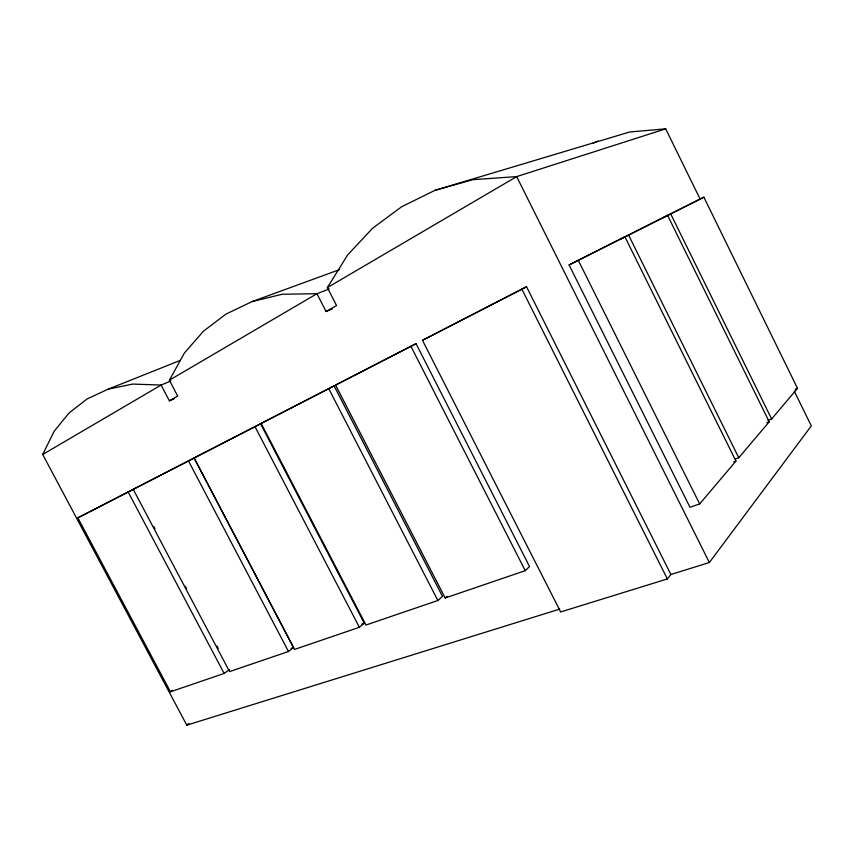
<?xml version="1.0" encoding="UTF-8"?>
<svg xmlns="http://www.w3.org/2000/svg" width="854" height="854" viewBox="0 0 854 854"><rect width="100%" height="100%" fill="white"/><g stroke="black" fill="none" stroke-linecap="round" stroke-linejoin="round"><path stroke-width="1.28" d="M559.658 609.115L186.791 725.153L42.7 454.477L54.197 431.185L69.121 412.92L87.129 398.935L108.202 389.146L180.173 360.441M108.202 389.146L132.637 384.076L161.118 385.047L169.391 400.836L177.685 396.117L169.391 380.201L184.453 352.948L203.476 331.181L226.032 314.058L252.154 301.558L339.39 269.693M252.154 301.558L282.194 294.256L316.951 293.701L326.079 311.518L336.551 305.551L327.36 287.595L347.631 254.951L372.504 228.317L401.593 206.785L434.942 190.335L629.75 131.975L665.693 128.847L700.333 199.516M670.902 574.496L526.544 286.752L422.474 340.319L560.672 611.955L667.358 578.948L670.902 574.496L709.354 562.53L811.3 425.9L794.273 391.164M699.661 503.924L735.945 461.085L624.893 236.804L569.084 264.932L689.979 507.265L699.661 503.924L578.233 260.214M735.379 458.982L738.774 457.744L769.219 421.801L667.604 215.379L569.084 264.932M767.981 420.349L771.61 418.972L797.529 388.378L703.867 197.189L619.929 239.408M525.242 570.664L529.544 566.554L416.047 343.682L335.59 385.079L445.18 598.003L525.242 570.664L410.902 346.276M445.18 598.003L447.026 596.359M437.856 600.501L442.5 596.402L334.117 385.891L261.164 423.424L365.96 625.043L437.856 600.501L328.705 388.623M359.363 627.295L364.263 623.239L260.577 423.776L194.05 458L294.449 649.456L359.363 627.295L254.972 426.616M288.481 651.495L293.562 647.492L194.178 457.979L133.235 489.331L229.577 671.596L288.481 651.495L188.456 460.882M186.791 725.153L188.883 723.519M77.853 517.866L133.95 489.011L77.853 517.866L170.448 691.783L224.143 673.454L229.352 669.515M170.448 691.783L172.561 690.235M42.7 454.477L161.118 385.047L170.885 380.991M169.391 380.201L316.951 293.701L329.206 288.994M327.36 287.595L516.67 176.607L665.693 128.847M194.178 457.979L133.235 489.331M260.577 423.776L194.05 458M334.117 385.891L261.164 423.424M416.047 343.682L335.59 385.079M526.544 286.752L422.474 340.319M703.867 197.189L662.576 218.005M593.103 143.248L597.907 140.963M169.391 400.836L174.259 398.722M326.079 311.518L332.249 308.988M795.245 389.264L797.529 388.378M766.785 422.719L769.219 421.801M733.671 461.907L735.945 461.085M291.054 648.346L293.562 647.492M361.776 624.093L364.263 623.239M434.942 190.335L472.988 179.671L516.67 176.607L709.354 562.53M153.773 526.523L155.012 528.861M185.361 586.292L186.599 588.641M216.959 646.072L218.197 648.421M128.143 491.957L224.143 673.454M521.847 289.111L667.358 578.948M628.533 234.978L738.774 457.744M670.668 213.842L771.61 418.972"/></g></svg>
